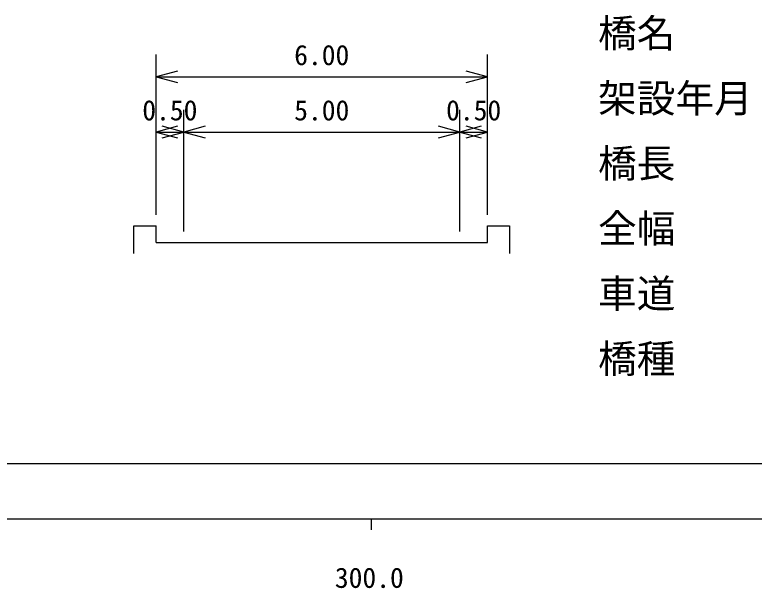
# Model space of a CAD drawing. Units: millimetres on the paper, enlarged 1000 times, with parts at other scales. Extents: x 0 to 700000, y -47500 to 447500.
# Drawn here: x 335752 to 402684, y 198715 to 250604 of the extents above; entities that cross this region are included whole.
import ezdxf
from ezdxf.enums import TextEntityAlignment as Align

# ---------------------------------------------------------------- set-up
doc = ezdxf.new("R2010")
doc.units = ezdxf.units.MM
doc.header["$LTSCALE"] = 1000
doc.layers.add('作業ﾚｲﾔ1', color=7, linetype='Continuous', lineweight=25)
doc.layers.add('作業ﾚｲﾔ3', color=7, linetype='Continuous', lineweight=25)
doc.styles.add('ＭＳ ゴシック', font='')
doc.styles.get('ＭＳ ゴシック').set_extended_font_data('MS Gothic')

msp = doc.modelspace()

# ---------------------------------------------------------------- linework, layer by layer
at = {"layer": '作業ﾚｲﾔ1'}
for p, q in [((348539, 232498), (348539, 246998)), ((378539, 232498), (378539, 246998)), ((350471, 245516), (348539, 244998)), ((348539, 244998), (378539, 244998)), ((348539, 244998), (350471, 244481)), ((378539, 244998), (376607, 245516)), ((376607, 244481), (378539, 244998)), ((351039, 230998), (351039, 241998)), ((376039, 230998), (376039, 241998)), ((350471, 240516), (348539, 239998)), ((351039, 239998), (349107, 240516)), ((352971, 240516), (351039, 239998)), ((376039, 239998), (374107, 240516)), ((377971, 240516), (376039, 239998)), ((378539, 239998), (376607, 240516)), ((348539, 239998), (351039, 239998)), ((348539, 239998), (350471, 239481)), ((349107, 239481), (351039, 239998)), ((351039, 239998), (376039, 239998)), ((351039, 239998), (352971, 239481)), ((374107, 239481), (376039, 239998)), ((376039, 239998), (378539, 239998)), ((376039, 239998), (377971, 239481)), ((376607, 239481), (378539, 239998)), ((346539, 231498), (348539, 231498)), ((346539, 228998), (346539, 231498)), ((348539, 229998), (348539, 231498)), ((378539, 229998), (378539, 231498)), ((378539, 231498), (380539, 231498)), ((380539, 231498), (380539, 228998)), ((348539, 229998), (351039, 229998)), ((351039, 229998), (376039, 229998)), ((376039, 229998), (378539, 229998)), ((40000, 205000), (579000, 205000)), ((368000, 205000), (368000, 204000))]:
    msp.add_line(p, q, dxfattribs=at)
at = {"layer": '作業ﾚｲﾔ3'}
msp.add_line((68000, 210000), (523000, 210000), dxfattribs=at)

# ---------------------------------------------------------------- texts
at = {"layer": '作業ﾚｲﾔ1', "style": 'ＭＳ ゴシック'}
for s, p in [('橋名\u3000\u3000\u3000宮田小B橋', (388549, 246884)), ('架設年月\u3000S23.', (388549, 240993)), ('橋長\u3000\u3000\u3000L=4.0', (388549, 235102)), ('全幅\u3000\u3000\u3000W1=6.0', (388549, 229211)), ('車道\u3000\u3000\u3000W2=5.0', (388549, 223320)), ('橋種\u3000\u3000\u3000RC', (388549, 217429))]:
    msp.add_text(s, height=2566, dxfattribs=at).set_placement(p, align=Align.BOTTOM_LEFT)
for s, p in [('6.00', (363539, 245498)), ('0.50', (349789, 240498)), ('5.00', (363539, 240498)), ('0.50', (377289, 240498)), ('300.0', (367844, 198195))]:
    msp.add_text(s, height=1833, dxfattribs=at).set_placement(p, align=Align.BOTTOM_CENTER)

doc.saveas('drawing.dxf')
